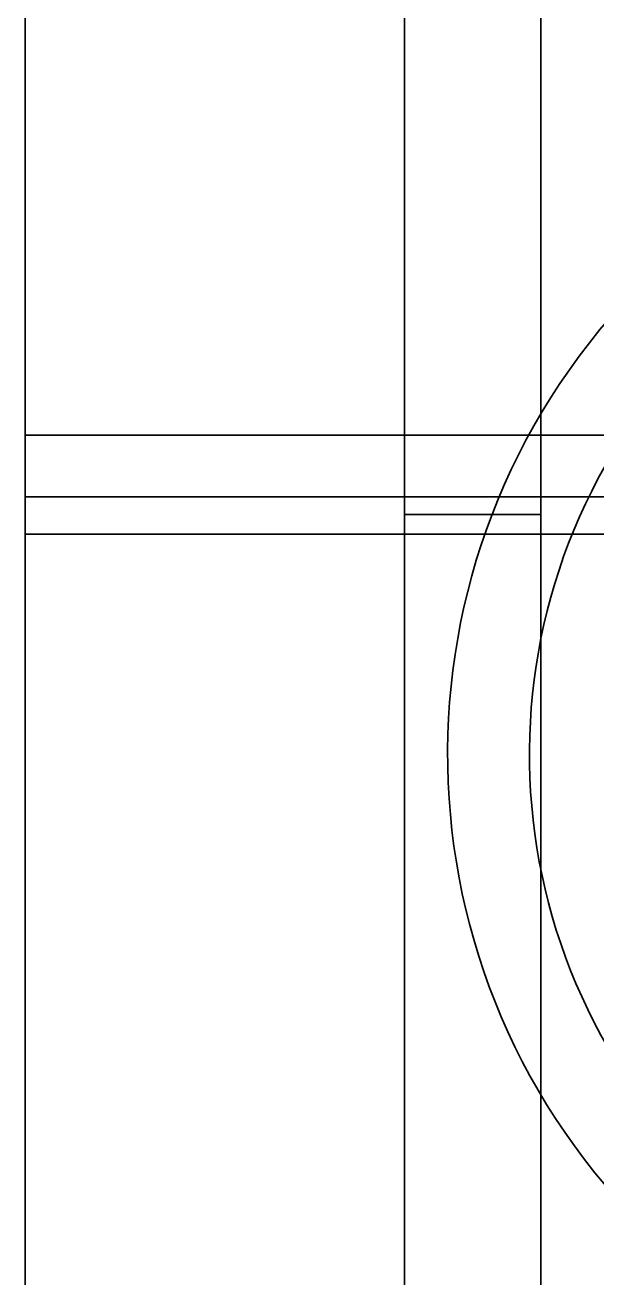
# Model space of a CAD drawing. Header units: millimetres. Extents: x -178 to 3694, y -325 to 1836.
# Drawn here: x 81.52 to 102.49, y 470.79 to 516.75 of the extents above; entities that cross this region are included whole.
import ezdxf

# ---------------------------------------------------------------- set-up
doc = ezdxf.new("R2010")
doc.units = ezdxf.units.MM

msp = doc.modelspace()

# ---------------------------------------------------------------- linework, layer by layer
at = {"color": 7, "linetype": 'Continuous', "lineweight": 35}
for p, q in [((81.515, 501.711), (81.515, 550)), ((81.515, 499.441), (81.515, 547.73)), ((95.429, 67.828), (95.429, 532.172)), ((95.429, 532.172), (95.429, 498.8)), ((100.429, 337), (100.429, 532.172)), ((100.429, 532.172), (100.429, 498.8)), ((81.515, 498.08), (81.515, 501.711)), ((81.515, 499.441), (81.515, 501.711)), ((161.515, 501.711), (81.515, 501.711)), ((161.515, 499.441), (81.515, 499.441)), ((81.515, 498.08), (81.515, 499.441)), ((100.429, 498.8), (95.429, 498.8)), ((95.429, 101.2), (95.429, 498.8)), ((100.429, 101.2), (100.429, 498.8)), ((161.515, 498.08), (81.515, 498.08)), ((81.515, 101.92), (81.515, 498.08)), ((161.515, 498.08), (81.515, 498.08)), ((81.515, 101.92), (81.515, 498.08))]:
    msp.add_line(p, q, dxfattribs=at)
for radius, end in [(24.5, 314.6585), (24.5, 314.6585), (21.5, 314.2993)]:
    msp.add_arc((121.515, 490), radius, 134.6585, end, dxfattribs=at)

doc.saveas('drawing.dxf')
